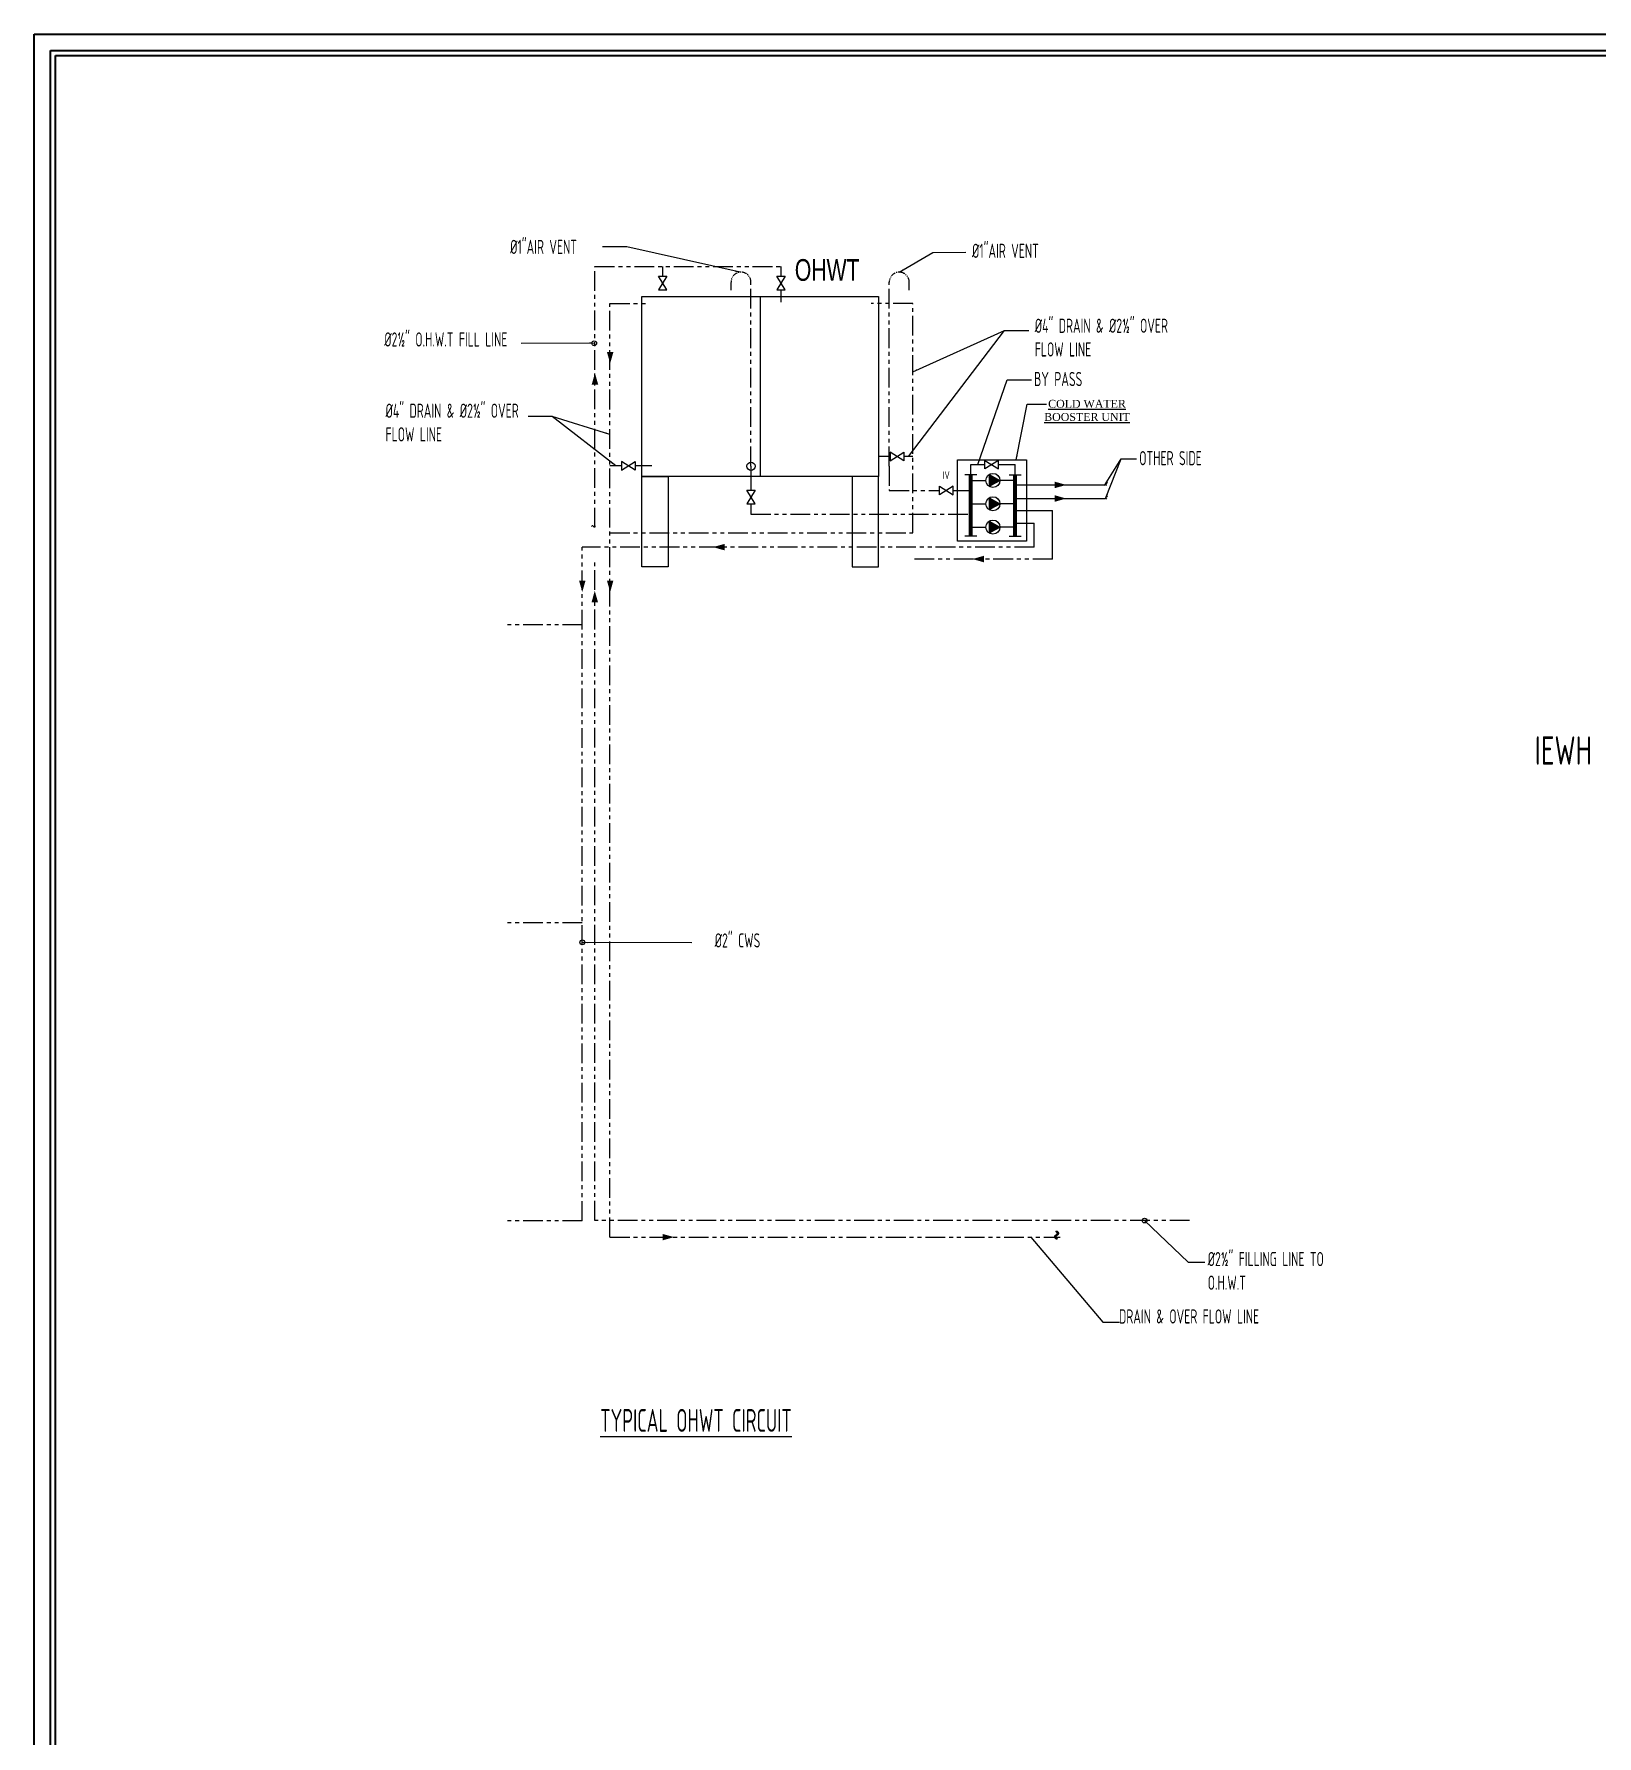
# Model space of a CAD drawing. Header units: millimetres. Extents: x 626118 to 667468, y 4481694 to 4492717.
# Drawn here: x 626118 to 628100, y 4490558 to 4492717 of the extents above; entities that cross this region are included whole.
import ezdxf

# ---------------------------------------------------------------- set-up
doc = ezdxf.new("R2010")
doc.units = ezdxf.units.MM
doc.linetypes.add('DUZ', pattern=[500, 500])
doc.linetypes.add('PHANTOM', pattern=[2.5, 1.25, -0.25, 0.25, -0.25, 0.25, -0.25])
doc.layers.get('0').update_dxf_attribs({"color": 1, "linetype": 'DUZ'})
for name, color, linetype in [('DR-TEXT', 3, 'Continuous'), ('DR_LEADER', 1, 'Continuous'), ('EQ', 7, 'Continuous'), ('PL-CWS', 80, 'PHANTOM'), ('PL-DETAIL MARK', 6, 'Continuous'), ('PL_LEADER', 1, 'Continuous'), ('PL_TEXT', 3, 'Continuous'), ('PLUMTEXT', 2, 'Continuous'), ('TEXT2', 1, 'Continuous')]:
    doc.layers.add(name, color=color, linetype=linetype)
doc.layers.add('DUVAR', color=7, linetype='Continuous', lineweight=35)
doc.styles.add('DIMM', font='archi___.shx', dxfattribs={"width": 0.7, "height": 12})
doc.styles.add('din.shx', font='din.shx', dxfattribs={"width": 0.7})
doc.styles.add('TIME', font='times.ttf', dxfattribs={"height": 8})
doc.dimstyles.new('ARROW-96', dxfattribs={"dimscale": 12, "dimtxt": 1.5, "dimasz": 1.5, "dimexe": 0.5, "dimexo": 0.5, "dimgap": 0.25, "dimtad": 0, "dimtih": 1, "dimtoh": 1, "dimdec": 1, "dimzin": 0, "dimdsep": 46, "dimlunit": 4, "dimtxsty": 'din.shx', "dimcen": 0.5, "dimclrd": 10, "dimclre": 10, "dimclrt": 256, "dimadec": 0, "dimazin": 0, "dimtfac": 1, "dimtdec": 1, "dimtofl": 0, "dimtmove": 0, "dimatfit": 3, "dimfxl": 1, "dimtolj": 1, "dimtzin": 0, "dimarcsym": 0})
doc.dimstyles.new('DIM1', dxfattribs={"dimtxt": 12, "dimasz": 6, "dimexe": 2, "dimexo": 2, "dimgap": 1, "dimtad": 1, "dimdec": 0, "dimzin": 0, "dimdsep": 46, "dimlunit": 4, "dimtxsty": 'DIMM', "dimblk": 'ARCHTICK', "dimcen": 1, "dimdle": 2, "dimclrd": 1, "dimclre": 1, "dimclrt": 3, "dimadec": 0, "dimazin": 0, "dimtfac": 0.5, "dimtdec": 0, "dimtmove": 1, "dimatfit": 3, "dimfxl": 3, "dimtolj": 1, "dimtzin": 0, "dimlwd": -1, "dimlwe": -1, "dimarcsym": 1})

# ---------------------------------------------------------------- blocks, each defined once
blk = doc.blocks.new('AR')
at = {"layer": 'DR-TEXT', "color": 1}
blk.add_solid([(14.5, -4.1), (0, 0), (14.5, 4.1)], dxfattribs=at)
blk = doc.blocks.new('_ArchTick')
at = {"color": 0, "linetype": 'ByBlock', "const_width": 0.15}
blk.add_lwpolyline([(-0.5, -0.5), (0.5, 0.5)], dxfattribs=at)

msp = doc.modelspace()

# ---------------------------------------------------------------- hatches: boundary and pattern name
h = msp.add_hatch()
h.set_pattern_fill('ANSI31', color=256)
h.set_pattern_definition([(45, (924963.75459, 4410223.68811), (-0.08838834765, 0.08838834765), [])])
h.paths.add_polyline_path([(627342.51, 4492150.75), (627328.84, 4492158.25), (627328.84, 4492143.26)])
h = msp.add_hatch()
h.set_pattern_fill('ANSI31', color=256)
h.set_pattern_definition([(45, (924963.75459, 4410194.08713), (-0.08838834765, 0.08838834765), [])])
h.paths.add_polyline_path([(627342.51, 4492121.15), (627328.84, 4492128.65), (627328.84, 4492113.66)])
h = msp.add_hatch()
h.set_pattern_fill('ANSI31', color=256)
h.set_pattern_definition([(45, (924963.75459, 4410164.48614), (-0.08838834765, 0.08838834765), [])])
h.paths.add_polyline_path([(627342.51, 4492091.55), (627328.84, 4492099.05), (627328.84, 4492084.06)])

# ---------------------------------------------------------------- linework, layer by layer
for p, q in [((627026.75, 4492168.74), (627026.75, 4492138.39)), ((627313.15, 4492157.89, -97.56), (627297.81, 4492157.89, -97.56)), ((627305.48, 4492157.89, -97.56), (627305.48, 4492170.77, -97.56)), ((627305.48, 4492170.77, -97.56), (627323.29, 4492170.77, -97.56)), ((627305.48, 4492150.75, -97.56), (627324.73, 4492150.75, -97.56)), ((627328.84, 4492158.25, -97.56), (627328.84, 4492143.26, -97.56)), ((627328.84, 4492158.25, -97.56), (627342.51, 4492150.75, -97.56)), ((627342.51, 4492150.75, -97.56), (627328.84, 4492143.26, -97.56)), ((627340.63, 4492170.77, -97.56), (627361.76, 4492170.77, -97.56)), ((627361.76, 4492150.75, -97.56), (627342.51, 4492150.75, -97.56)), ((627354.09, 4492157.89, -97.56), (627369.42, 4492157.89, -97.56)), ((627361.76, 4492157.89, -97.56), (627361.76, 4492170.77, -97.56)), ((627283.14, 4492137.87, -97.56), (627305.48, 4492137.87, -97.56)), ((627328.84, 4492128.65, -97.56), (627328.84, 4492113.66, -97.56)), ((627328.84, 4492128.65, -97.56), (627342.51, 4492121.15, -97.56)), ((627026.75, 4492121.05), (627026.75, 4492108.05)), ((627305.48, 4492121.15, -97.56), (627324.73, 4492121.15, -97.56)), ((627342.51, 4492121.15, -97.56), (627328.84, 4492113.66, -97.56)), ((627361.76, 4492121.15, -97.56), (627342.51, 4492121.15, -97.56)), ((627305.48, 4492091.55, -97.56), (627324.73, 4492091.55, -97.56)), ((627328.84, 4492099.05, -97.56), (627328.84, 4492084.06, -97.56)), ((627328.84, 4492099.05, -97.56), (627342.51, 4492091.55, -97.56)), ((627342.51, 4492091.55, -97.56), (627328.84, 4492084.06, -97.56)), ((627361.76, 4492091.55, -97.56), (627342.51, 4492091.55, -97.56)), ((627313.15, 4492080.23, -97.56), (627297.81, 4492080.23, -97.56)), ((627354.09, 4492080.23, -97.56), (627369.42, 4492080.23, -97.56))]:
    msp.add_line(p, q)
at = {"const_width": 5, "elevation": -97.56}
for points in [[(627305.48, 4492157.89), (627305.48, 4492080.23)], [(627361.76, 4492157.89), (627361.76, 4492080.23)]]:
    msp.add_lwpolyline(points, dxfattribs=at)
for centre, radius in [((627026.75, 4492168.74), 5.23), ((627333.62, 4492150.75, -97.56), 8.89), ((627333.62, 4492121.15, -97.56), 8.89), ((627333.62, 4492091.55, -97.56), 8.89)]:
    msp.add_circle(centre, radius)
at = {"layer": 'DUVAR'}
for points in [[(626117.56, 4492717), (633317.56, 4492717), (633317.56, 4487917), (626117.56, 4487917)], [(626138.56, 4492696), (633296.56, 4492696), (633296.56, 4487938), (626138.56, 4487938)], [(626144.86, 4492689.7), (633290.26, 4492689.7), (633290.26, 4487944.3), (626144.86, 4487944.3)]]:
    msp.add_lwpolyline(points, close=True, dxfattribs=at)
at = {"layer": 'EQ'}
for points, elevation in [([(626920.15, 4492392.33), (626909.32, 4492409.67), (626920.15, 4492409.67), (626909.32, 4492392.33)], 87.02), ([(627070.19, 4492392.33), (627059.36, 4492409.67), (627070.19, 4492409.67), (627059.36, 4492392.33)], 87.02), ([(627203.14, 4492175.78), (627220.48, 4492186.61), (627220.48, 4492175.78), (627203.14, 4492186.61)], -97.56), ([(627340.63, 4492176.19), (627323.29, 4492165.36), (627323.29, 4492176.19), (627340.63, 4492165.36)], -97.56), ([(627283.14, 4492143.29), (627265.8, 4492132.46), (627265.8, 4492143.29), (627283.14, 4492132.46)], -97.56)]:
    msp.add_lwpolyline(points, close=True, dxfattribs=dict(at, elevation=elevation))
for points in [[(626862.71, 4492163.8), (626880.05, 4492174.63), (626880.05, 4492163.8), (626862.71, 4492174.63)], [(627032.17, 4492121.05), (627021.34, 4492138.39), (627032.17, 4492138.39), (627021.34, 4492121.05)]]:
    msp.add_lwpolyline(points, close=True, dxfattribs=at)
at = {"layer": 'PL-CWS', "ltscale": 20}
for p, q in [((626828.88, 4492091.21, -97.56), (626828.88, 4492422.09, -97.56)), ((626828.88, 4492422.09, 109.98), (627064.78, 4492422.09, 46.89)), ((626914.74, 4492422.09, 87.02), (626914.74, 4492409.67, 87.02)), ((627064.78, 4492422.09, 87.02), (627064.78, 4492409.67, 87.02)), ((627001.48, 4492392.23), (627001.48, 4492402)), ((627026.75, 4492168.74), (627026.75, 4492402.16)), ((627064.78, 4492392.33, 87.02), (627064.78, 4492377.07, 87.02)), ((627202.16, 4492168.74, -97.56), (627202.16, 4492402.16, -97.56)), ((627227.43, 4492392.23, -97.56), (627227.43, 4492402, -97.56)), ((626847.97, 4491190.91, -97.56), (626847.97, 4492375.21, -97.56)), ((626847.97, 4492375.21, -97.56), (626897.39, 4492375.21, -97.56)), ((627232.18, 4492375.21, -97.56), (627179.32, 4492375.21, -97.56)), ((627232.18, 4492084.47, -97.56), (627232.18, 4492375.21, -97.56)), ((627203.14, 4492181.19, -97.56), (627188.39, 4492181.19, -97.56)), ((627232.18, 4492181.19, -97.56), (627220.48, 4492181.19, -97.56)), ((626862.71, 4492169.22), (626847.97, 4492169.22)), ((626901.24, 4492169.22), (626880.05, 4492169.22)), ((627202.17, 4492169.07, -97.56), (627202.17, 4492137.87, -97.56)), ((627202.17, 4492137.87, -97.56), (627265.8, 4492137.87, -97.56)), ((627026.75, 4492108.05), (627305.48, 4492108.05, -113.7)), ((626812.83, 4491211.71, -97.56), (626812.83, 4492066.17, -97.56)), ((627385.94, 4492066.17, -97.56), (626812.83, 4492066.17, -97.56)), ((626847.97, 4492084.47, -97.56), (627232.18, 4492084.47, -97.56)), ((626828.88, 4491211.87, -97.56), (626828.88, 4492048.7, -97.56)), ((627409.09, 4492051.04, -97.56), (627233.04, 4492051.04, -97.56)), ((626812.83, 4491967.71, -195.11), (626713.75, 4491967.71, -195.11)), ((626812.83, 4491589.71, -195.11), (626713.75, 4491589.71, -195.11)), ((626812.83, 4491211.71, -195.11), (626713.75, 4491211.71, -195.11)), ((627582.78, 4491211.87, -97.56), (626828.88, 4491211.87, -97.56)), ((626847.97, 4491190.91, -195.11), (627418.82, 4491190.91, -195.11))]:
    msp.add_line(p, q, dxfattribs=at)
at = {"layer": 'PL-CWS', "linetype": 'Continuous', "ltscale": 20}
for p, q in [((627361.76, 4492145.07, -97.56), (627476.32, 4492145.07, -97.56)), ((627361.76, 4492127.83, -97.56), (627476.32, 4492127.83, -97.56)), ((627361.76, 4492112.81, -97.56), (627409.09, 4492112.81, -97.56)), ((627409.09, 4492051.04, -97.56), (627409.09, 4492112.81, -97.56)), ((627361.76, 4492096.41, -97.56), (627385.94, 4492096.41, -97.56)), ((627385.94, 4492066.17, -97.56), (627385.94, 4492096.41, -97.56))]:
    msp.add_line(p, q, dxfattribs=at)
at = {"layer": 'PL-CWS', "ltscale": 5}
for centre in [(627014.11, 4492402.32), (627214.79, 4492402.32, -97.56)]:
    msp.add_arc(centre, 12.64, 0, 180, dxfattribs=at)
at = {"layer": 'PL_LEADER'}
msp.add_line((627038.35, 4492384.05, -97.56), (627038.35, 4492155.94, -97.56), dxfattribs=at)
at = {"layer": 'PL_LEADER', "elevation": -97.56}
for points in [[(626888.31, 4492384.05), (627188.39, 4492384.05), (627188.39, 4492155.94), (626888.31, 4492155.94)], [(626888.31, 4492155.94), (626921.55, 4492155.94), (626921.55, 4492041.11), (626888.31, 4492041.11)], [(627188.39, 4492155.94), (627155.16, 4492155.94), (627155.16, 4492041.11), (627188.39, 4492041.11)]]:
    msp.add_lwpolyline(points, close=True, dxfattribs=at)
at = {"layer": 'PL_LEADER'}
msp.add_lwpolyline([(627288.71, 4492176.91), (627376.19, 4492176.91), (627376.19, 4492073.62), (627288.71, 4492073.62)], close=True, dxfattribs=at)

# ---------------------------------------------------------------- block references
at = {"layer": 'DR_LEADER'}
for p, rotation in [((626848.19, 4492299.17, -97.56), 89.99999999999999), ((626828.88, 4492286.95, -97.56), 270), ((626812.83, 4492009.17, -97.56), 89.99999999999999), ((626848.19, 4492009.17, -97.56), 89.99999999999999), ((626828.66, 4492010.73, -97.56), 270), ((626929.12, 4491190.91, -195.11), 180)]:
    msp.add_blockref('AR', p, dxfattribs=dict(at, rotation=rotation))
at = {"layer": 'DR_LEADER', "xscale": -1}
for p in [(627426.58, 4492145.07, -97.56), (627426.58, 4492127.83, -97.56)]:
    msp.add_blockref('AR', p, dxfattribs=at)
at = {"layer": 'DR_LEADER', "xscale": -1, "rotation": 180}
for p in [(626978.7, 4492066.17, -97.56), (627307.6, 4492051.04, -97.56)]:
    msp.add_blockref('AR', p, dxfattribs=at)

# ---------------------------------------------------------------- texts
at = {"layer": 'PL-DETAIL MARK', "color": 1, "insert": (627452.94, 4492252.97), "char_height": 10, "width": 112.2647, "attachment_point": 2, "style": 'TIME'}
msp.add_mtext('{\\LCOLD WATER BOOSTER UNIT}', dxfattribs=at)
at = {"layer": 'PL_TEXT', "insert": (627269.76, 4492162.48, -97.56), "char_height": 10, "width": 380, "attachment_point": 1, "line_spacing_factor": 1.26, "style": 'din.shx'}
msp.add_mtext('IV', dxfattribs=at)
at = {"layer": 'PLUMTEXT', "style": 'din.shx'}
for s, insert, char_height, attachment_point in [('{\\Farchquik|c0;%%C1"AIR VENT}', (626721.41, 4492446.99, -195.11), 18, 4), ('{\\Farchquik|c0;%%C1"AIR VENT}', (627307.13, 4492441.99), 18, 4), ('{\\Farchquik|c0;BY PASS}', (627385.81, 4492279.36, -195.11), 18, 4), ('{\\Farchquik|c0;OTHER SIDE}', (627519.15, 4492179, -195.11), 18, 4), ('{\\Farchquik|c0;~}', (626823.32, 4492092.08, -195.11), 18, 4), ('IEWH', (628020.72, 4491808.21, 88.66), 36, 4), ('{\\Farchquik|c0;%%C2" CWS}', (627038.59, 4491567.28, -97.56), 18, 6)]:
    msp.add_mtext(s, dxfattribs=dict(at, insert=insert, char_height=char_height, attachment_point=attachment_point))
at = {"layer": 'PLUMTEXT', "color": 7, "insert": (627082.33, 4492417.54, -97.56), "char_height": 27.4946, "attachment_point": 4, "style": 'din.shx'}
msp.add_mtext('{\\fArial|b0|i0|c0|p34;OHWT}', dxfattribs=at)
at = {"layer": 'PLUMTEXT', "char_height": 18, "style": 'din.shx'}
for s, insert, width, attachment_point in [('{\\Farchquik|c0;%%C4" DRAIN & %%C2½" OVER FLOW LINE}', (627386.68, 4492355.95, -195.11), 184.5444, 1), ('{\\Farchquik|c0;%%C2½" O.H.W.T FILL LINE}', (626561.72, 4492338.6, -91.53), 182.7563, 1), ('{\\Farchquik|c0;%%C4" DRAIN & %%C2½" OVER FLOW LINE}', (626563.34, 4492248.19, -195.11), 184.5444, 1), ('\\pxql;{\\Farchquik|c0;%%C2½" FILLING LINE TO O.H.W.T }', (627762.65, 4491172.11, -189.08), 156.6676, 3), ('\\pxql;{\\Farchquik|c0;DRAIN & OVER FLOW LINE}', (627678.05, 4491099.3, -390.22), 184.5444, 3)]:
    msp.add_mtext(s, dxfattribs=dict(at, insert=insert, width=width, attachment_point=attachment_point))
at = {"layer": 'PLUMTEXT', "attachment_point": 4, "rotation": 270, "style": 'din.shx'}
for insert, char_height in [((627477.19, 4492150.63, -195.11), 18), ((627477.19, 4492133.39, -195.11), 18), ((627413.35, 4491200.82, -280.61), 36)]:
    msp.add_mtext('{\\Farchquik|c0;~}', dxfattribs=dict(at, insert=insert, char_height=char_height))
at = {"layer": 'TEXT2', "linetype": 'Continuous', "style": 'din.shx', "width": 0.6}
msp.add_text('%%UTYPICAL OHWT CIRCUIT', height=29, dxfattribs=at).set_placement((626835.59, 4490943.92))

# ---------------------------------------------------------------- leaders
at = {"layer": 'DR_LEADER'}
msp.add_leader([(627363.12, 4492176.91), (627377.08, 4492247.32), (627401.58, 4492247.32)], dimstyle='DIM1', override={"dimtad": 0}, dxfattribs=at)
at = {"layer": 'PL_LEADER'}
for points in [[(627013.02, 4492414.9), (626869.24, 4492447.12), (626838.54, 4492447.12)], [(627214.79, 4492414.95), (627257.27, 4492439.81), (627299.05, 4492440.18)], [(627226.33, 4492181.19), (627348.27, 4492341.15), (627378.97, 4492341.15)], [(627232.18, 4492288.71, -97.56), (627348.27, 4492341.15, -97.56)], [(627314.38, 4492170.77), (627351.83, 4492278.51), (627382.53, 4492278.51)], [(626855.34, 4492169.22), (626774.7, 4492231.97), (626744, 4492231.97)], [(626847.97, 4492209.17, -97.56), (626774.7, 4492231.97, -97.56)], [(627475.18, 4492144.3), (627496.07, 4492178.15), (627515.87, 4492178.15)], [(627476.32, 4492127.83, -97.56), (627496.07, 4492178.15, -97.56)], [(627381.82, 4491190.91, -195.11), (627472.82, 4491083.09, -195.11), (627493.91, 4491083.09, -195.11)]]:
    msp.add_leader(points, dimstyle='DIM1', override={"dimgap": 1, "dimtad": 0}, dxfattribs=at)
at = {"layer": 'PLUMTEXT', "color": 10}
for points in [[(626827.95, 4492324.82, -181.15), (626735.44, 4492324.61, -181.15)], [(626812.83, 4491564.87, -97.56), (626951.75, 4491564.7, -97.56)], [(627525.92, 4491211.87, -195.11), (627581.21, 4491159.07, -195.11), (627602.3, 4491159.07, -195.11)]]:
    msp.add_leader(points, dimstyle='ARROW-96', override={"dimscale": 4, "dimldrblk": 'DOTBLANK'}, dxfattribs=at)

doc.saveas('drawing.dxf')
